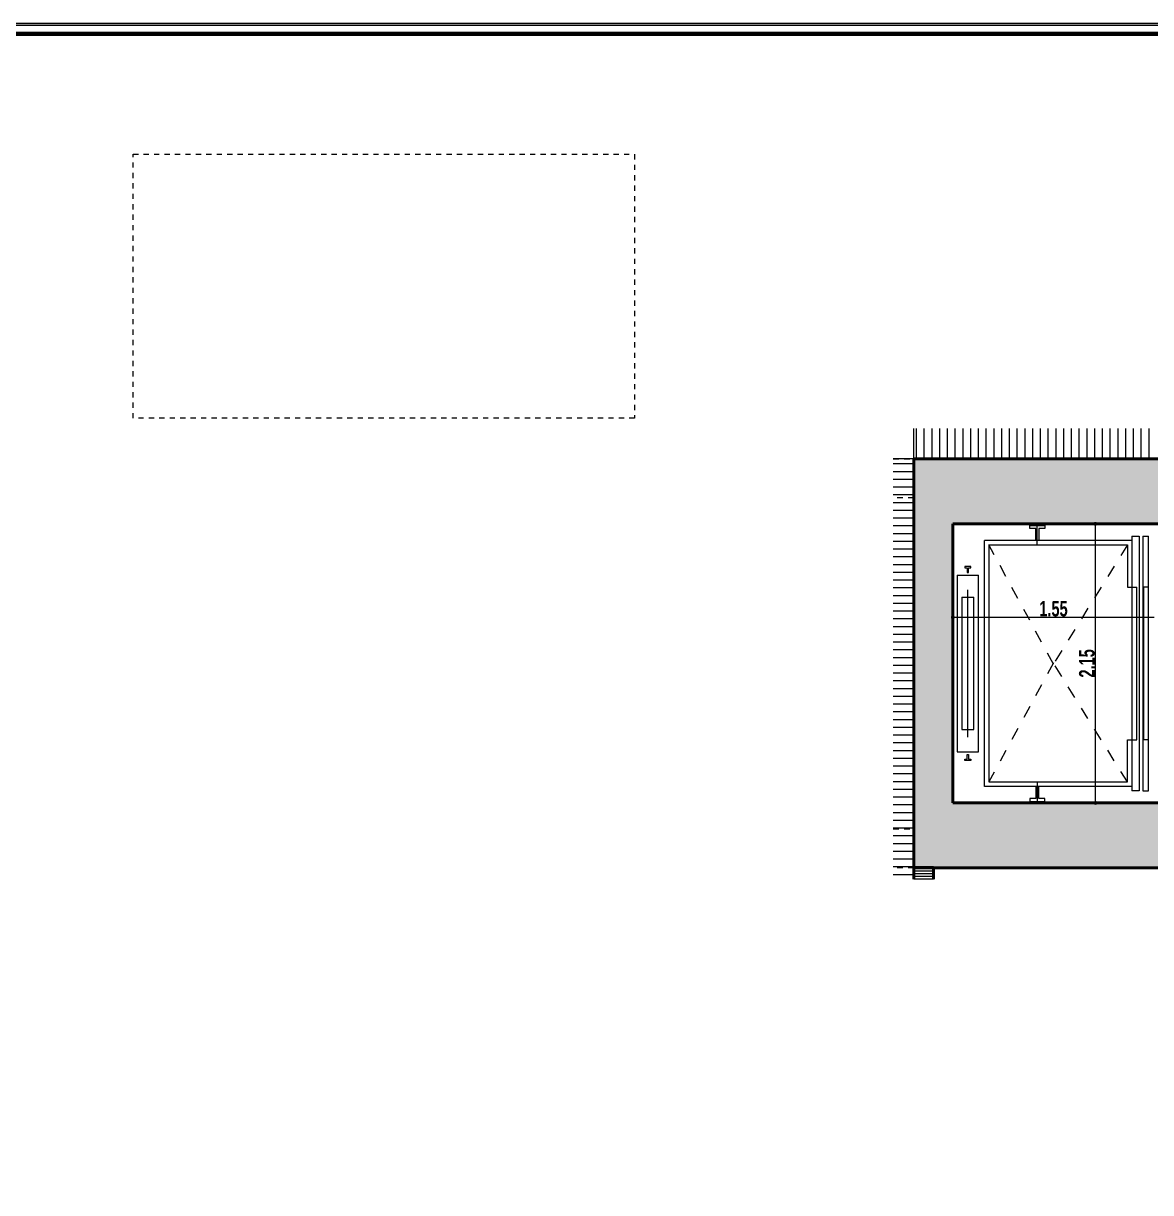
# Model space of a CAD drawing. Header units: metres. Extents: x -144 to 1000, y -717 to 29.
# Drawn here: x 360.28 to 381.86, y -621.56 to -599.17 of the extents above; entities that cross this region are included whole.
import ezdxf

# ---------------------------------------------------------------- set-up
doc = ezdxf.new("R2010")
doc.units = ezdxf.units.M
for name, pattern in [('Basculante', [0.11625, 0.075, -0.04125]), ('basculante modificado', [0.18, 0.1125, -0.0675]), ('IMPORT-LIFT01$0$HIDDEN-Z', [225, 150, -75]), ('Trazo_2_', [0.47625, 0.238125, -0.238125])]:
    doc.linetypes.add(name, pattern=pattern)
doc.layers.get('0').update_dxf_attribs({"color": 1})
for name, color, linetype, lineweight in [('A-ANNO-DIMS', 1, 'Continuous', 9), ('A-DETL', 1, 'Continuous', 9), ('A-DETL-GENF', 1, 'Continuous', 9), ('A-DETL-GENF-HDLN', 1, 'Trazo_2_', 9), ('A-FLOR', 2, 'Continuous', 9), ('A-FLOR-PATT', 8, 'Continuous', 50), ('A-WALL', 4, 'Continuous', 9), ('G-ANNO-TTLB', 3, 'Continuous', 18), ('G-ANNO-TTLB-WIDE', 1, 'Continuous', 70), ('G-IMPT', 1, 'Continuous', 9), ('S-COLS', 7, 'Continuous', 9)]:
    doc.layers.add(name, color=color, linetype=linetype, lineweight=lineweight)
doc.layers.add('A-WALL-PATT', color=7, linetype='Continuous', lineweight=35, true_color=0x9c9c9c)
doc.styles.add('Britannic Bold_B', font='', dxfattribs={"width": 0.7})
doc.styles.get('Britannic Bold_B').set_extended_font_data('Britannic Bold', bold=True)

# ---------------------------------------------------------------- blocks, each defined once
blk = doc.blocks.new('_DotSmall')
at = {"color": 0, "linetype": 'ByBlock', "const_width": 0.5}
blk.add_lwpolyline([(-0.0625, 0, 1), (0.0625, 0, 1)], format="xyb", close=True, dxfattribs=at)
blk = doc.blocks.new('tarjeta de nathalie 00')
at = {"layer": 'G-IMPT', "lineweight": 9}
h = blk.add_hatch(color=3, dxfattribs=at)
h.paths.add_polyline_path([(-145.23888, -717.38489), (-145.21019, -717.38489), (-145.21019, -716.89355), (-145.21019, -716.79934), (-145.23888, -716.79934), (-145.23888, -716.89379)])
h.paths.add_polyline_path([(-145.20996, -716.7991), (-145.20996, -717.3851), (-145.2392, -717.3851), (-145.2392, -716.7991)])
h.paths.add_polyline_path([(-145.23902, -717.3868), (-145.20826, -717.3868), (-145.20826, -716.7974), (-145.2392, -716.7974), (-146.09866, -716.7974), (-146.09866, -717.3868)])
h.paths.add_polyline_path([(-145.20795, -716.79707), (-145.20795, -717.3871), (-146.09898, -717.3871), (-146.09898, -716.79707)])
at = {"layer": 'G-ANNO-TTLB', "color": 3}
for p, q in [((-145.20795, -716.79707), (-146.09898, -716.79707)), ((-145.20795, -716.79707), (-146.09898, -716.79707)), ((-146.09866, -716.7974), (-145.2392, -716.7974))]:
    blk.add_line(p, q, dxfattribs=at)
at = {"layer": 'G-ANNO-TTLB-WIDE', "color": 3}
blk.add_line((-146.09696, -716.7991), (-145.20996, -716.7991), dxfattribs=at)

msp = doc.modelspace()

# ---------------------------------------------------------------- hatches: boundary and pattern name
at = {"layer": 'S-COLS', "lineweight": 9, "true_color": 0x5b5b5b}
h = msp.add_hatch(color=251, dxfattribs=at)
h.paths.add_polyline_path([(387.15, -615.337), (388.019, -615.337), (388.019, -613.1), (386.777, -613.1), (386.777, -615.337)])
h.paths.add_polyline_path([(402.437, -615.337), (403.68, -615.337), (403.68, -607.507), (402.437, -607.507), (402.437, -615.286)])
h.paths.add_polyline_path([(377.331, -615.337), (382.301, -615.337), (382.301, -614.095), (378.075, -614.095), (378.075, -608.75), (382.301, -608.75), (382.301, -607.507), (377.331, -607.507), (377.331, -615.31)])
h.paths.add_polyline_path([(388.019, -609.745), (388.019, -607.507), (386.777, -607.507), (386.777, -609.745)])

# ---------------------------------------------------------------- linework, layer by layer
at = {"layer": 'A-ANNO-DIMS'}
for p, q in [((380.356, -608.75), (380.905, -608.75)), ((380.806, -614.095), (380.806, -608.75)), ((378.075, -610.089), (378.075, -610.638)), ((378.075, -610.539), (381.928, -610.539)), ((380.356, -614.095), (380.905, -614.095))]:
    msp.add_line(p, q, dxfattribs=at)
at = {"layer": 'A-DETL', "color": 9, "linetype": 'Basculante', "lineweight": 18, "true_color": 0xc0c0c0}
for p, q in [((362.379, -601.672), (371.98, -601.672)), ((362.379, -606.728), (362.379, -601.672)), ((371.98, -601.672), (371.98, -606.728)), ((371.98, -606.728), (362.379, -606.728))]:
    msp.add_line(p, q, dxfattribs=at)
at = {"layer": 'A-DETL', "color": 7, "linetype": 'basculante modificado'}
for p, q in [((376.929, -607.507), (377.331, -607.507)), ((377.331, -608.253), (376.929, -608.253)), ((376.929, -614.592), (377.331, -614.592)), ((377.331, -615.337), (376.929, -615.337))]:
    msp.add_line(p, q, dxfattribs=at)
at = {"layer": 'A-DETL-GENF', "lineweight": 9}
for p, q in [((379.55, -608.839), (379.55, -608.781)), ((379.55, -608.781), (379.839, -608.781)), ((379.666, -608.839), (379.55, -608.839)), ((379.666, -609.069), (379.666, -608.839)), ((379.839, -608.839), (379.723, -608.839)), ((379.723, -608.839), (379.723, -609.069)), ((379.839, -608.781), (379.839, -608.839)), ((378.678, -613.78), (378.678, -609.069)), ((381.503, -609.069), (378.678, -609.069)), ((381.503, -608.985), (381.503, -613.864)), ((381.503, -608.985), (381.643, -608.985)), ((381.643, -608.985), (381.643, -613.864)), ((381.711, -608.985), (381.711, -613.864)), ((381.711, -608.985), (381.824, -608.985)), ((381.824, -613.864), (381.824, -608.985)), ((378.764, -609.155), (378.764, -613.694)), ((378.764, -609.155), (381.417, -609.155)), ((381.417, -609.155), (381.417, -609.965)), ((378.157, -609.731), (378.157, -613.119)), ((378.157, -609.731), (378.564, -609.731)), ((378.418, -609.568), (378.304, -609.568)), ((378.304, -609.568), (378.304, -609.591)), ((378.304, -609.591), (378.35, -609.591)), ((378.35, -609.591), (378.35, -609.682)), ((378.35, -609.682), (378.372, -609.682)), ((378.372, -609.591), (378.418, -609.591)), ((378.372, -609.682), (378.372, -609.591)), ((378.418, -609.591), (378.418, -609.568)), ((378.564, -613.119), (378.564, -609.731)), ((381.417, -609.965), (381.598, -609.965)), ((381.598, -612.884), (381.598, -609.965)), ((381.734, -612.884), (381.734, -609.965)), ((381.824, -609.965), (381.734, -609.965)), ((378.247, -610.157), (378.247, -612.692)), ((378.247, -610.157), (378.474, -610.157)), ((378.474, -612.692), (378.474, -610.157)), ((378.247, -612.692), (378.474, -612.692)), ((381.417, -613.694), (381.417, -612.884)), ((381.417, -612.884), (381.598, -612.884)), ((381.824, -612.884), (381.734, -612.884)), ((378.157, -613.119), (378.564, -613.119)), ((378.304, -613.281), (378.304, -613.258)), ((378.304, -613.258), (378.35, -613.258)), ((378.418, -613.281), (378.304, -613.281)), ((378.35, -613.258), (378.35, -613.168)), ((378.35, -613.168), (378.372, -613.168)), ((378.372, -613.168), (378.372, -613.258)), ((378.372, -613.258), (378.418, -613.258)), ((378.418, -613.258), (378.418, -613.281)), ((381.503, -613.78), (378.678, -613.78)), ((378.764, -613.694), (381.417, -613.694)), ((379.666, -613.78), (379.666, -614.01)), ((379.723, -614.01), (379.723, -613.78)), ((379.666, -614.01), (379.55, -614.01)), ((379.55, -614.01), (379.55, -614.068)), ((379.839, -614.01), (379.723, -614.01)), ((379.839, -614.068), (379.839, -614.01)), ((381.643, -613.864), (381.503, -613.864)), ((381.711, -613.864), (381.824, -613.864)), ((379.55, -614.068), (379.839, -614.068))]:
    msp.add_line(p, q, dxfattribs=at)
at = {"layer": 'A-DETL-GENF', "linetype": 'IMPORT-LIFT01$0$HIDDEN-Z', "lineweight": 9}
for p, q in [((379.691, -609.155), (379.691, -608.781)), ((378.361, -612.838), (378.361, -610.011)), ((379.691, -613.694), (379.691, -614.068))]:
    msp.add_line(p, q, dxfattribs=at)
at = {"layer": 'A-DETL-GENF-HDLN'}
for p, q in [((380, -611.435), (378.764, -609.155)), ((381.417, -609.155), (380, -611.435)), ((380, -611.414), (378.764, -613.694)), ((381.417, -613.694), (380, -611.414))]:
    msp.add_line(p, q, dxfattribs=at)
at = {"layer": 'A-FLOR', "lineweight": 9}
for p, q in [((377.331, -607.505), (377.331, -606.922)), ((403.922, -607.505), (376.929, -607.505)), ((377.33, -607.505), (377.33, -615.556))]:
    msp.add_line(p, q, dxfattribs=at)
at = {"layer": 'A-FLOR-PATT', "color": 9, "lineweight": 9, "true_color": 0xc0c0c0}
for p, q in [((377.379, -607.505), (377.379, -606.922)), ((377.528, -607.505), (377.528, -606.922)), ((377.676, -607.505), (377.676, -606.922)), ((377.825, -607.505), (377.825, -606.922)), ((377.973, -607.505), (377.973, -606.922)), ((378.122, -607.505), (378.122, -606.922)), ((378.27, -607.505), (378.27, -606.922)), ((378.418, -607.505), (378.418, -606.922)), ((378.567, -607.505), (378.567, -606.922)), ((378.715, -607.505), (378.715, -606.922)), ((378.864, -607.505), (378.864, -606.922)), ((379.012, -607.505), (379.012, -606.922)), ((379.161, -607.505), (379.161, -606.922)), ((379.309, -607.505), (379.309, -606.922)), ((379.457, -607.505), (379.457, -606.922)), ((379.606, -607.505), (379.606, -606.922)), ((379.754, -607.505), (379.754, -606.922)), ((379.903, -607.505), (379.903, -606.922)), ((380.051, -607.505), (380.051, -606.922)), ((380.2, -607.505), (380.2, -606.922)), ((380.348, -607.505), (380.348, -606.922)), ((380.496, -607.505), (380.496, -606.922)), ((380.645, -607.505), (380.645, -606.922)), ((380.793, -607.505), (380.793, -606.922)), ((380.942, -607.505), (380.942, -606.922)), ((381.09, -607.505), (381.09, -606.922)), ((381.239, -607.505), (381.239, -606.922)), ((381.387, -607.505), (381.387, -606.922)), ((381.535, -607.505), (381.535, -606.922)), ((381.684, -607.505), (381.684, -606.922)), ((381.832, -607.505), (381.832, -606.922)), ((376.929, -607.597), (377.33, -607.597)), ((376.929, -607.746), (377.33, -607.746)), ((376.929, -607.894), (377.33, -607.894)), ((376.929, -608.042), (377.33, -608.042)), ((376.929, -608.191), (377.33, -608.191)), ((376.929, -608.339), (377.33, -608.339)), ((376.929, -608.488), (377.33, -608.488)), ((376.929, -608.636), (377.33, -608.636)), ((376.929, -608.784), (377.33, -608.784)), ((376.929, -608.933), (377.33, -608.933)), ((376.929, -609.081), (377.33, -609.081)), ((376.929, -609.23), (377.33, -609.23)), ((376.929, -609.378), (377.33, -609.378)), ((376.929, -609.527), (377.33, -609.527)), ((376.929, -609.675), (377.33, -609.675)), ((376.929, -609.823), (377.33, -609.823)), ((376.929, -609.972), (377.33, -609.972)), ((376.929, -610.12), (377.33, -610.12)), ((376.929, -610.269), (377.33, -610.269)), ((376.929, -610.417), (377.33, -610.417)), ((376.929, -610.566), (377.33, -610.566)), ((376.929, -610.714), (377.33, -610.714)), ((376.929, -610.862), (377.33, -610.862)), ((376.929, -611.011), (377.33, -611.011)), ((376.929, -611.159), (377.33, -611.159)), ((376.929, -611.308), (377.33, -611.308)), ((376.929, -611.456), (377.33, -611.456)), ((376.929, -611.605), (377.33, -611.605)), ((376.929, -611.753), (377.33, -611.753)), ((376.929, -611.901), (377.33, -611.901)), ((376.929, -612.05), (377.33, -612.05)), ((376.929, -612.198), (377.33, -612.198)), ((376.929, -612.347), (377.33, -612.347)), ((376.929, -612.495), (377.33, -612.495)), ((376.929, -612.644), (377.33, -612.644)), ((376.929, -612.792), (377.33, -612.792)), ((376.929, -612.94), (377.33, -612.94)), ((376.929, -613.089), (377.33, -613.089)), ((376.929, -613.237), (377.33, -613.237)), ((376.929, -613.386), (377.33, -613.386)), ((376.929, -613.534), (377.33, -613.534)), ((376.929, -613.683), (377.33, -613.683)), ((376.929, -613.831), (377.33, -613.831)), ((376.929, -613.979), (377.33, -613.979)), ((376.929, -614.128), (377.33, -614.128)), ((376.929, -614.276), (377.33, -614.276)), ((376.929, -614.425), (377.33, -614.425)), ((376.929, -614.573), (377.33, -614.573)), ((376.929, -614.722), (377.33, -614.722)), ((376.929, -614.87), (377.33, -614.87)), ((376.929, -615.018), (377.33, -615.018)), ((376.929, -615.167), (377.33, -615.167)), ((376.929, -615.315), (377.33, -615.315)), ((376.929, -615.464), (377.33, -615.464))]:
    msp.add_line(p, q, dxfattribs=at)
at = {"layer": 'A-WALL', "lineweight": 50}
for p, q in [((377.703, -615.335), (377.331, -615.335)), ((377.331, -615.335), (377.331, -615.556)), ((377.703, -615.556), (377.703, -615.335))]:
    msp.add_line(p, q, dxfattribs=at)
at = {"layer": 'A-WALL-PATT', "color": 8, "lineweight": 9, "true_color": 0x727272}
for p, q in [((377.331, -615.348), (377.703, -615.348)), ((377.331, -615.398), (377.703, -615.398)), ((377.331, -615.447), (377.703, -615.447)), ((377.331, -615.497), (377.703, -615.497)), ((377.331, -615.547), (377.703, -615.547))]:
    msp.add_line(p, q, dxfattribs=at)
at = {"layer": 'S-COLS', "lineweight": 50}
for p, q in [((382.301, -607.507), (377.331, -607.507)), ((377.331, -607.507), (377.331, -615.337)), ((378.075, -614.095), (378.075, -608.75)), ((378.075, -608.75), (382.301, -608.75)), ((382.301, -614.095), (378.075, -614.095)), ((377.331, -615.337), (382.301, -615.337))]:
    msp.add_line(p, q, dxfattribs=at)

# ---------------------------------------------------------------- block references
at = {"layer": 'A-ANNO-DIMS', "xscale": 0.1193179231958783, "yscale": 0.1193179231958783, "zscale": 0.1193179231958783}
for p, rotation in [((380.806, -608.75), 90), ((378.075, -610.539), 180), ((380.806, -614.095), 270)]:
    msp.add_blockref('_DotSmall', p, dxfattribs=dict(at, rotation=rotation))

# ---------------------------------------------------------------- texts
at = {"layer": 'A-ANNO-DIMS', "insert": (380.002, -610.377), "char_height": 0.2983, "width": 0.81153, "attachment_point": 5, "style": 'Britannic Bold_B'}
msp.add_mtext('\\A1;1.55', dxfattribs=at)
at = {"layer": 'A-ANNO-DIMS', "insert": (380.642, -611.423), "char_height": 0.2983, "width": 0.81153, "attachment_point": 5, "rotation": 90, "style": 'Britannic Bold_B'}
msp.add_mtext('\\A1;2.15', dxfattribs=at)

# ---------------------------------------------------------------- next in the draw order: block references
at = {"xscale": 99.431602663233, "yscale": 99.431602663233, "zscale": 99.431602663233}
msp.add_blockref('tarjeta de nathalie 00', (14853.094, 70673.117), dxfattribs=at)

doc.saveas('drawing.dxf')
